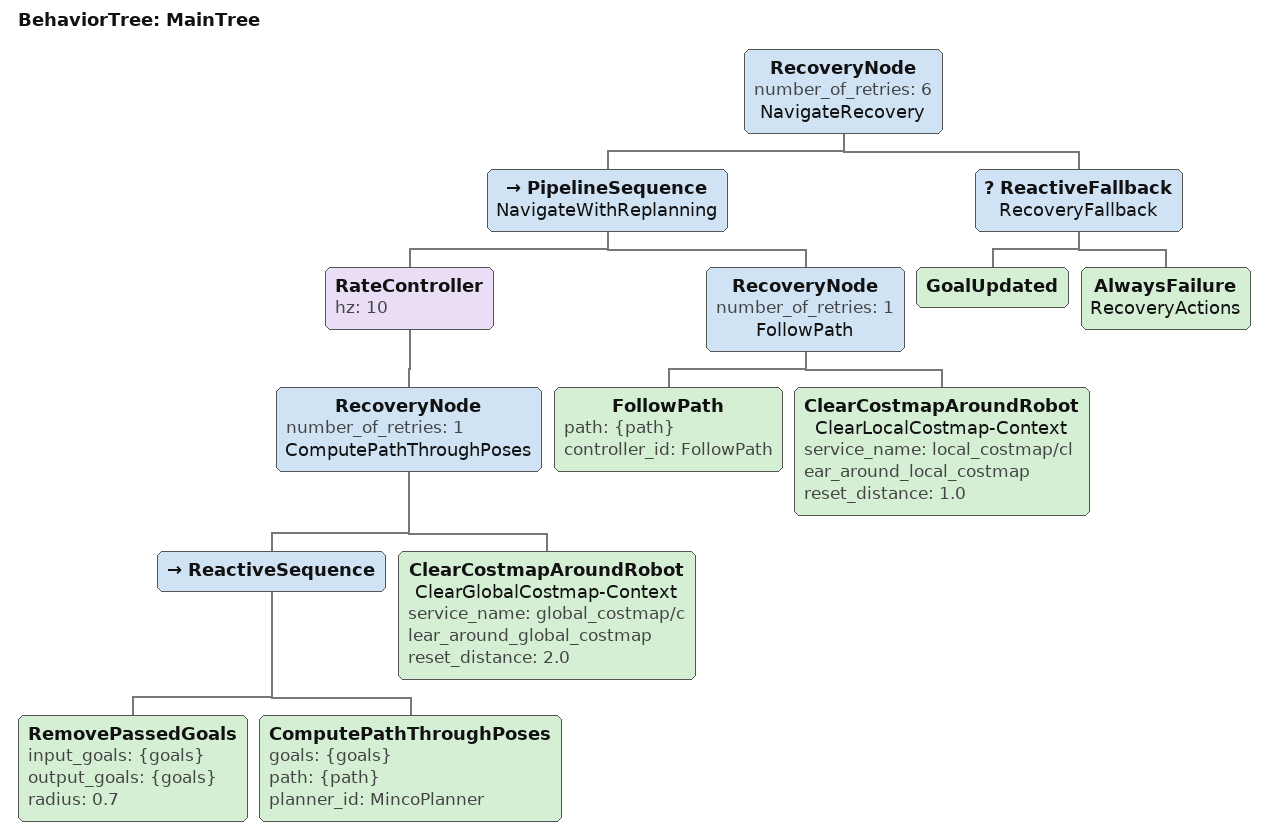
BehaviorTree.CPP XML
<root BTCPP_format="4" main_tree_to_execute="MainTree">
  <BehaviorTree ID="MainTree">
    <RecoveryNode number_of_retries="6" name="NavigateRecovery">
      <PipelineSequence name="NavigateWithReplanning">
        <RateController hz="10">
          <RecoveryNode number_of_retries="1" name="ComputePathThroughPoses">
            <ReactiveSequence>
              <RemovePassedGoals input_goals="{goals}" output_goals="{goals}" radius="0.7"/>
              <ComputePathThroughPoses goals="{goals}" path="{path}" planner_id="MincoPlanner"/>
            </ReactiveSequence>
            <ClearCostmapAroundRobot name="ClearGlobalCostmap-Context" service_name="global_costmap/clear_around_global_costmap" reset_distance="2.0"/>
          </RecoveryNode>
        </RateController>
        <RecoveryNode number_of_retries="1" name="FollowPath">
          <FollowPath path="{path}" controller_id="FollowPath"/>
          <ClearCostmapAroundRobot name="ClearLocalCostmap-Context" service_name="local_costmap/clear_around_local_costmap" reset_distance="1.0"/>
        </RecoveryNode>
      </PipelineSequence>
      <ReactiveFallback name="RecoveryFallback">
        <GoalUpdated/>
        <AlwaysFailure name="RecoveryActions">
        </AlwaysFailure>
      </ReactiveFallback>
    </RecoveryNode>
  </BehaviorTree>
</root>
